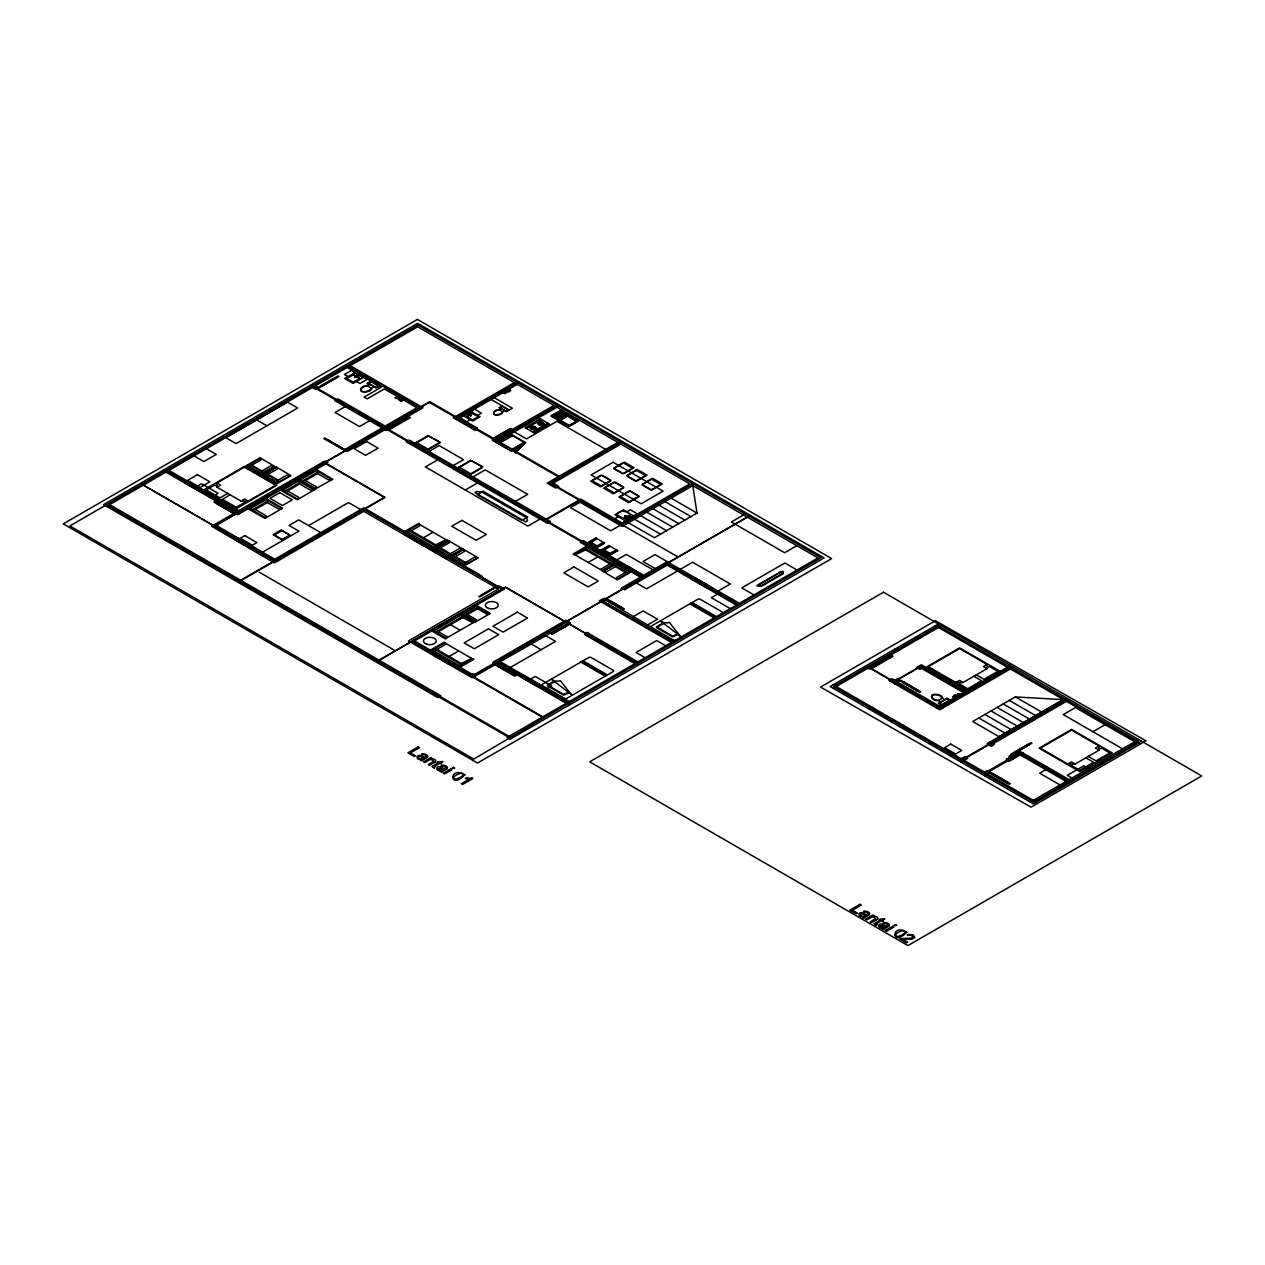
<?xml version="1.0" encoding="UTF-8"?>
<svg xmlns="http://www.w3.org/2000/svg" width="1265" height="1265" viewBox="0 0 1265 1265"><rect width="100%" height="100%" fill="white"/><g stroke="black" fill="none" stroke-linecap="round" stroke-linejoin="round"><path stroke-width="1.5" d="M533.197 428.851L534.542 428.266M541.942 423.206L540.914 422.684M626.412 516.025L624.657 515.835L625.748 516.515M357.742 376.227L358.643 375.673M469.916 415.521L471.118 415.442M533.451 427.254L534.652 427.617M354.801 377.065L358.248 375.658M453.597 777.248L455.242 775.666A24.43 14.105 0 0 1 456.965 774.654L460.428 773.374M895.557 934.582L897.201 933.001A24.43 14.105 0 0 1 898.925 931.989L902.372 930.708M260.653 458.215L247.703 465.726L261.001 473.41L274.711 466.421L260.859 474.422L245.932 465.82L260.037 457.788L273.967 465.947M265.998 498.378L282.617 508.23L264.875 518.35L248.082 508.72M298.066 499.422L282.585 490.235L298.54 481.032L313.941 489.919L315.032 489.571L298.271 479.751M449.281 557.185L463.132 548.978L449.423 556.157L436.125 548.488L449.028 541.025L448.348 540.55L434.354 548.567M464.397 565.914L478.265 557.707L464.54 564.886L451.257 557.217L463.575 549.279L449.486 557.296M467.734 414.177L470.485 415.189M432.519 766.274L432.567 766.195A8.792 5.076 0 0 1 433.895 765.325L438.085 762.858L437.184 762.321L438.149 761.767L442.876 761.53L440.299 763.016L441.564 763.744L439.334 763.57L434.48 766.416M874.479 923.608L874.526 923.529A8.792 5.076 0 0 1 875.854 922.659L880.045 920.193L879.128 919.655L880.108 919.102L884.836 918.864L882.258 920.351L883.508 921.062L881.294 920.904L876.439 923.75M467.86 414.224L468.951 414.066M531.964 427.665L533.545 427.191M539.586 423.253L541.072 422.779M547.35 685.108L554.023 681.187M548.804 685.108L554.639 681.661M656.377 626.855L663.05 622.933M657.832 626.855L663.682 623.408M373.507 386.473L371.863 388.371A7.1 4.095 0 0 1 362.027 391.691A2.34 1.344 0 0 1 361.158 391.201A7.1 4.095 0 0 1 366.897 385.525L370.202 384.56M504.229 410.429L502.869 412.011A5.898 3.4 0 0 1 494.71 414.762A1.929 1.123 0 0 1 493.998 414.351A5.898 3.4 0 0 1 498.758 409.639L501.493 408.848M624.973 515.835L628.642 517.195M519.678 444.948L513.606 450.767L515.772 451.937L524.738 442.971L515.029 451.684L513.179 450.783L518.745 445.501M628.626 517.685L627.582 517.685M347.069 378.346L353.52 374.74L359.608 378.124M359.592 378.488L353.077 382.077L347.084 378.725M617.288 514.586C620.119 506.158 639.584 516.041 623.471 518.524L617.336 514.981M629.844 515.171L623.424 518.492M506.68 390.727L508.846 389.335M959.439 694.912L957.969 693.821M434.385 768.076L434.86 767.128M876.345 925.411L877.277 924.668L876.503 924.272M617.557 550.465L609.54 554.908L601.571 550.307L609.271 545.689M398.617 398.823L399.534 398.823M399.44 399.281L398.696 399.281M506.364 391.264L507.281 391.264M507.202 391.723L506.411 391.707M956.214 695.26L957.131 695.26M957.052 695.718L956.261 695.703M355.797 376.796L356.999 375.784M420.091 525.655L410.255 531.332M445.739 644.344L435.903 650.02M601.112 569.029L610.963 563.336M471.118 415.837L470.311 415.853M434.385 762.51L429.562 765.309L428.313 764.582L433.832 761.182L431.349 759.49A1.787 1.028 0 0 0 430.78 759.522L429.863 759.759A6.815 3.937 0 0 0 428.851 760.265L424.834 762.574L423.585 761.862L430.938 757.609L432.061 758.257L431.27 758.842A3.763 2.182 0 0 1 434.195 759.3A3.605 2.087 0 0 1 435.524 761.973M876.345 919.845L871.522 922.644L870.273 921.916L875.791 918.517L873.309 916.809A1.787 1.028 0 0 0 872.739 916.856L871.822 917.093A6.815 3.937 0 0 0 870.81 917.599L866.794 919.908L865.545 919.196L872.897 914.943L874.02 915.591L873.23 916.176A3.763 2.182 0 0 1 876.139 916.635A3.605 2.087 0 0 1 877.483 919.307M106.576 506.38L165.905 472.13M313.783 388.434L316.835 386.679L315.38 385.841L347.195 367.467L381.334 387.169L364.146 397.099L367.182 398.855L384.37 388.94L416.928 407.725L385.113 426.099L339.273 399.629L337.929 398.997L334.751 400.546L382.062 427.855L343.795 450.087L323.808 438.544L324.773 437.975L345.74 450.087M330.371 380.275L315.254 389.288L312.329 387.596L168.957 470.374L238.69 510.633M330.608 380.132L337.929 375.911L338.909 376.48L331.588 380.702M320.978 385.841L335.225 377.729M321.61 386.205L335.858 378.093M331.351 380.844L318.906 388.023L316.709 386.758M353.394 371.515L365.111 378.409M353.836 371.483L365.269 378.077M184.722 482.993L187.773 481.238M186.05 483.404L198.842 490.093M186.856 483.167L188.691 482.107M370.819 381.113L367.103 383.485L368.969 383.848M336.221 401.385L339.273 399.629M368.558 383.611L367.514 383.248M196.85 486.472L201.514 483.768L218.07 493.334L213.406 496.022M198.241 490.441L200.471 488.907M376.606 387.311L378.282 386.331M379.5 386.11L376.195 388.023L367.514 383.01M198.953 491.2L201.989 489.444M345.25 406.603L335.083 412.469L359.466 426.542L369.633 420.676M216.979 482.993L244.398 467.149L275.691 485.222L248.256 501.051L240.951 501.051L216.979 487.215L216.979 482.993L220.632 485.096L216.979 487.215M251.008 465.694L261.096 459.875L260.242 458.499M261.064 471.497L271.153 465.678L273.525 466.168M227.747 493.429L220.015 497.888L206.211 489.919L214.734 484.985L216.979 486.282M395.218 397.922L396.372 397.257M395.629 397.922L397.084 396.846L399.187 398.269M395.929 398.096L397.985 396.91M396.23 398.269L398.111 397.431M396.23 398.507L397.384 397.843M230.183 494.836L222.45 499.296L236.27 507.281L244.809 502.347L242.58 501.051M397.589 397.969L395.218 397.684L398.775 398.491M217.738 503.154L216.758 503.723L231.115 511.756M326.734 440.236L327.698 439.667M399.376 398.159L397.969 398.965L402.823 400.151M267.215 474.849L277.304 469.03L276.45 467.655M400.135 399.171A6.04 3.479 0 0 1 398.775 399.819L399.566 400.262A6.04 3.479 0 0 1 400.689 399.487L402.302 400.689L399.946 400.404L400.894 399.867M399.946 400.641L401.084 399.977M401.748 399.598L400.341 400.641M400.657 400.815L402.697 399.645M400.958 401.005L402.76 400.183M400.958 401.226L402.112 400.562M221.517 506.332L213.832 502.031L214.813 501.462L235.78 513.574M240.951 501.051L244.604 498.948L248.256 501.051M277.288 480.653L287.361 474.834L289.748 475.324M230.91 511.882L231.874 511.329M340.87 448.395L341.85 447.842M392.45 427.032L406.603 418.873M252.241 509.985L268.18 500.782M284.609 491.405L300.548 482.202M302.414 481.016L318.369 471.798M255.293 509.51L267.374 502.537M305.482 480.542L317.547 473.569M287.661 490.931L299.742 483.957M265.255 517.496L266.267 515.851L254.17 508.862M281.194 508.293L278.347 508.878L266.251 501.889M315.428 488.527L316.456 486.883L304.359 479.894M331.383 479.324L328.536 479.909L316.424 472.92M297.623 498.916L298.651 497.272L286.538 490.282M313.562 489.713L310.716 490.298L298.619 483.309M331.857 479.577L316.345 470.643L300.39 479.846L315.807 488.733L332.806 479.245L316.171 469.41M314.084 489.982L297.243 499.77L280.466 490.14M235.195 539.87L238.247 538.099M236.523 540.282L248.715 547.318M237.33 540.044L239.164 538.985M407.536 442.56L410.587 440.805M414.857 443.272L427.807 435.793M456.412 419.537L517.353 384.339L553.928 405.464L492.971 440.647L496.022 442.418L556.98 407.219L689.757 483.878L622.095 522.951L580.635 498.995L577.583 500.766L622.095 526.461L692.809 485.634L818.012 557.928L739.377 603.326L655.017 554.623L643.047 561.518L655.238 568.57M416.833 442.655L428.266 436.061M505.905 391.628L504.055 392.024M506.996 390.901L508.657 390.047M468.414 414.667L470.216 415.679M508.182 391.628L509.495 391.486L508.182 391.628A6.04 3.479 0 0 0 507.075 390.853M509.226 390.964L510.649 390.142L509.7 389.604L508.277 390.426L509.637 390.964M466.911 416.327L472.272 413.355L477.949 416.533M472.525 413.402L466.817 416.691L472.588 419.917L477.949 416.944M249.126 546.844L250.944 545.784M470.011 419.774L466.595 421.735L459.59 417.703M477.696 415.331L481.427 413.181L474.422 409.133M249.426 548.077L252.478 546.322M274.062 535.19L282.19 530.494M502.015 405.986L499.28 407.567L506.459 411.71L512.388 408.216L494.204 397.716M499.28 407.757L500.466 408.263M428.108 449.17L439.54 442.56M500.308 407.362L501.667 406.571M427.048 450.308L439.999 442.829M428.993 451.431L439.145 445.565L463.528 459.638L453.376 465.504M282.395 539.412L289.511 535.301M282.696 539.586L289.812 535.49M262.582 552.157L298.967 531.142L289.053 525.418L298.666 519.868L320.772 532.628M308.581 525.592L348.523 502.537L360.715 509.574M506.806 411.125L508.166 410.334M437.548 459.891L425.356 466.927L527.837 526.098L540.029 519.061M496.639 436.646L508.419 429.847M497.082 436.899L508.862 430.1M496.987 442.402L510.649 434.512M497.24 442.544L510.886 434.654M512.531 435.587L498.869 443.477L510.854 450.387M457.535 467.908L470.485 460.428M526.287 428.345L541.531 419.553M459.511 467.291L470.944 460.697M552.236 415.584L559.351 411.489M532.597 431.982L547.824 423.19M533.403 431.871L547.619 423.664M542.053 427.127L539.712 428.961M540.029 428.961L542.622 427.459M534.415 432.456L548.646 424.249M560.142 419.458L566.04 416.059M560.964 419.917L566.846 416.517M510.554 450.214L524.2 442.323M470.786 473.806L482.218 467.212M469.726 474.944L482.677 467.465M473.078 476.889L485.27 469.853L527.695 494.346L515.503 501.383M569.709 424.977L575.607 421.577M569.709 425.673L576.824 421.577M465.299 489.998L477.49 482.945M404.721 531.458L418.573 523.473M419.458 523.979L406.65 531.379L434.512 547.445L447.304 540.044M403.63 534.336L406.682 532.581M404.958 534.747L417.75 542.147M405.765 534.526L407.599 533.466M423.443 537.751L433.041 532.217M418.162 541.673L420.296 540.44M418.573 542.606L431.982 549.658M419.379 542.385L421.213 541.325M434.591 545.373L446.039 539.712M431.365 550.006L433.595 548.472M617.842 442.355L547.128 483.183L555.635 488.084L558.687 486.329L553.216 483.183L620.878 444.11M432.171 550.481L434.812 549.184M439.429 548.441L449.502 542.622L448.648 541.246M449.486 554.244L459.575 548.425L461.946 548.915M444.474 557.928L447.525 556.157M444.98 557.865L432.788 550.117M445.691 558.624L448.743 556.869M454.546 557.169L464.634 551.35L463.781 549.99M601.017 475.261L590.66 481.238L600.401 486.867L610.774 480.89M613.92 468.05L624.278 462.073L634.034 467.702L623.677 473.679M592.241 480.747L601.381 475.466M614.284 468.271L623.424 462.99M464.619 562.988L474.691 557.169L477.079 557.659M601.255 485.966L610.41 480.684M623.313 473.474L632.453 468.192M613.92 482.202L603.563 488.179L613.319 493.809L623.677 487.831M580.034 502.173L570.547 507.66L610.695 530.826L620.182 525.355M605.144 487.689L614.284 482.408M626.934 475.434L637.291 469.457L647.048 475.087L636.674 481.08M627.298 475.656L636.437 470.374M614.173 492.891L623.313 487.626M636.311 480.858L645.45 475.577M478.202 577.393L481.238 575.638L363.767 507.818L274.774 559.193L217.722 526.256M629.211 491.026L618.854 497.019L628.61 502.648L638.967 496.655M620.435 496.512L629.591 491.247M642.225 484.274L652.582 478.281L662.338 483.926L651.981 489.903M642.588 484.479L651.728 479.198M629.464 501.731L638.604 496.449M651.601 489.697L660.757 484.416M493.176 588.431L481.301 595.183L482.012 595.594M614.79 518.729L618.285 516.705M626.713 511.835L630.27 509.779L637.592 514.001M496.892 588.178L499.928 586.422L504.45 589.031L414.493 640.976L472.145 674.277M625.938 515.962L624.973 516.167M626.254 516.31L627.234 517.496L625.527 516.357M378.077 660.709L505.541 587.118L637.829 663.493M378.282 660.82L411.473 641.671L543.539 717.919L510.76 737.305L240.129 581.062L385.066 497.382L324.915 462.658L384.655 428.171L642.905 577.267L472.019 675.921L412.09 641.323L505.541 587.355L565.487 621.969M476.367 605.255L490.235 613.462L475.545 621.89L461.456 613.873L431.824 630.966L445.659 638.967M635.52 514.918L623.692 521.749M587.434 542.812L595.91 538.005L604.702 543.065L596.4 547.982M464.903 614.932L478.202 607.247M435.587 632.12L463.449 616.055M590.486 542.748L596.527 539.254L596.021 538.431M692.682 483.546L622.174 524.248L550.86 483.072L621.368 442.37L821.096 557.675L739.614 604.717L667.683 563.194L749.165 516.152M621.969 524.596L692.888 483.657M467.449 614.537L477.522 608.718M438.386 631.694L462.705 617.668M573.029 554.086L586.881 546.101M573.915 554.608L586.723 547.207L614.569 563.289L601.76 570.689M586.644 549.295L575.211 554.971M596.527 546.227L602.567 542.732L603.99 543.033M446.213 638.256L474.075 622.19M475.751 621.194L476.605 619.818L466.516 613.999M489.033 613.509L486.661 613.999L476.589 608.18M600.511 550.354L608.971 545.547L617.779 550.607L609.461 555.525M430.369 650.147L444.221 642.146M603.547 550.291L609.603 546.796L609.097 545.974M445.106 642.667L432.298 650.052L460.144 666.133L472.952 658.749M588.178 562.451L597.776 556.9M609.588 553.77L615.644 550.275L617.067 550.575M434.132 655.839L437.184 654.084M436.267 656.013L438.101 654.97M692.809 485.634L696.968 513.116L654.369 537.704L628.515 522.761M449.091 656.44L458.689 650.906M616.861 559.905L626.349 554.418L653.04 569.835M616.498 563.21L602.599 571.353L616.355 564.222L629.654 571.907L616.814 579.607M448.063 662.828L449.881 661.769M616.292 566.135L606.204 571.954L603.832 571.464M448.363 664.062L451.415 662.291M624.847 568.032L627.899 566.261M460.223 664.062L471.687 658.401M626.381 568.554L628.61 567.036M459.986 667.256L473.837 659.255M626.349 571.938L616.261 577.757L617.114 579.133M631.425 571.827L617.32 579.844L603.405 571.685M638.161 575.354L639.979 574.31M640.802 574.073L627.993 567.384M743.551 514.934L731.36 521.971L784.664 552.742L796.855 545.705M639.078 576.239L642.114 574.484M667.208 561.66L643.553 575.306L583.402 540.582L580.35 542.337L640.517 577.077L621.732 587.909L624.768 589.68L667.208 565.17L736.341 605.081L674.53 640.77L603.041 598.709L599.31 600.859L671.478 642.525L637.955 661.88L586.818 632.358L585.189 633.306M494.156 661.706L492.702 662.56L494.647 663.682M603.468 598.962L604.686 598.25L623.582 609.398L624.388 608.924L607.722 599.31L605.903 600.369M622.159 588.162L620.941 588.873L624.594 589.569M748.959 516.025L643.711 576.793L545.579 520.136L579.718 500.434L678.056 556.98M565.898 621.969L666.876 563.652L738.807 605.192L569.345 703.024L497.619 661.611L565.898 622.19L637.623 663.603M569.345 622.269L472.145 677.787L408.389 640.976L498.363 589.031L363.767 511.329L274.41 562.925L211.635 526.256L324.773 461.061L325.753 461.63M609.351 601.191L610.173 600.717M498.79 665.785L497.809 666.355L512.183 674.387M510.348 667.461L555.525 641.387L545.373 635.52M677.376 571.037L646.557 588.826L636.406 582.959M680.396 569.266L692.587 562.229L730.3 584.003L718.109 591.04M507.692 671.921L494.884 664.663M621.131 607.991L621.953 607.516M511.961 674.514L512.926 673.96M585.395 633.417L584.588 633.892L585.6 634.477M588.035 633.069L584.999 634.824L634.904 663.651L506.933 737.527L509.985 739.282L824.116 557.928L417.656 323.271L103.54 504.624L437.817 697.616L440.868 695.861L109.628 504.624M522.303 677.898L525.355 676.127M692.366 579.702L695.418 577.947M523.631 678.309L536.423 684.982M696.13 578.706L707.72 586.09M524.437 678.072L526.272 677.012M693.9 580.224L695.718 579.18M632.974 616.782L643.126 610.916L657.5 619.218L647.348 625.084M530.557 679.131L535.237 676.443L551.793 685.994L547.128 688.698M535.822 685.345L538.052 683.812M705.68 587.039L708.321 585.742M536.534 686.104L539.57 684.349M706.597 587.909L709.649 586.154M424.091 757.877L423.633 758.146A4.538 2.609 0 0 1 422.194 758.779C417.513 760.044 417.324 754.762 421.577 756.976A14.374 8.302 0 0 0 424.06 757.909M717.445 594.17L711.341 597.697L730.237 608.607M568.523 692.303L563.573 694.343L548.931 685.899M569.155 692.793L563.573 695.181L547.381 685.836M677.55 634.05L672.648 636.105L657.879 627.582M678.182 634.54L672.601 636.928L656.44 627.614M466.548 777.833L465.346 778.528A10.942 6.325 0 0 0 469.347 779.098L461.393 783.683L462.642 784.411L472.841 778.513L472.035 778.054M938.472 623.961L830.093 686.531L1033.315 803.86L1141.694 741.29M833.145 688.286L941.524 625.716M875.111 665.706L889.263 657.547M890.196 681.25L893.248 679.495M894.592 680.27L897.091 678.973L912.223 687.97M918.074 666.861L916.603 667.699L919.781 669.248L924.462 666.544M894.592 683.796L900.759 680.238L913.188 687.417M902.704 682.483L903.684 681.93M869.419 709.222L872.471 707.467M873.071 709.222L874.289 708.526M913.061 687.48L920.746 691.781L919.781 692.334L912.46 688.113M916.84 690.658L917.821 690.089M891.366 719.785L892.584 719.089M955.739 682.499L959.408 680.38L963.06 682.499L987.032 668.647L987.032 664.425L959.613 648.597L928.32 666.655L955.739 682.499L963.06 682.499M987.032 664.425L983.379 666.544L987.032 668.647M891.366 721.904L894.402 720.133M961.432 682.499L959.202 683.78L967.741 688.713L981.545 680.728L973.829 676.269M987.032 667.714L989.277 666.418L997.8 671.351L983.996 679.321L976.264 674.862M899.652 726.695L902.704 724.924M955.312 695.291L954 695.45L955.312 695.291A6.04 3.479 0 0 0 956.419 696.082M903.321 726.695L904.538 725.984M956.498 696.035L952.845 696.794L955.217 696.509M957.589 695.291L959.929 693.789L957.573 694.058L958.506 694.611M936.653 708.068L1010.403 665.485M1013.455 667.24L939.689 709.823L888.789 680.364L891.967 678.815L942.741 708.068M921.6 737.242L922.818 736.546M921.6 739.361L924.652 737.59M928.747 743.488L931.799 741.717M932.4 743.488L933.617 742.776M1015.336 696.92L972.738 721.509L998.876 736.61L1063.454 699.64L1015.336 696.92L1041.727 712.068M950.695 754.035L951.913 753.339M950.695 756.154L953.731 754.399M958.095 760.423L964.594 756.676L967.646 758.447L961.147 762.194M1066.474 697.853L987.032 743.725L991.539 746.334L994.227 744.5L993.009 743.804M990.084 745.496L1069.526 699.624M1023.417 746.998L1010.988 754.177L1013.17 755.442M1023.67 746.856L1030.975 742.634L1031.955 743.203L1024.634 747.425M1028.271 744.452L1014.024 752.564L1014.878 753.055M1014.672 752.928L1028.904 744.816M1024.397 747.568L1008.79 756.296L1010.245 757.134M981.324 773.832L986.605 770.859L988.55 771.982M1007.019 759L1020.191 751.394L1072.198 781.422M1007.573 758.747L1006.118 759.585L1008.063 760.724M984.36 775.587L990.258 772.124L1002.702 779.303M1023.243 753.149L1009.28 761.135L1008.3 760.581M992.219 774.37L993.183 773.816M1092.913 731.723L1105.104 724.671M1006.355 782.545L1007.335 781.976M1045.775 769.689L1039.688 773.2L1060.007 784.933M1067.771 764.028L1071.423 761.909L1075.092 764.028L1099.064 750.192L1099.064 745.955L1071.629 730.126L1040.336 748.184L1067.771 764.028L1075.092 764.028M1099.064 745.955L1095.395 748.074L1099.064 750.192M1073.463 764.028L1071.218 765.325L1079.757 770.243L1093.577 762.273L1085.86 757.814M1099.064 749.244L1101.293 747.963L1109.832 752.881L1096.012 760.866L1088.295 756.407M1030.279 802.105L1138.658 739.519M866.035 915.212L865.576 915.481A4.538 2.609 0 0 1 864.153 916.113C859.473 917.378 859.267 912.081 863.536 914.31A14.374 8.302 0 0 0 866.019 915.243M473.11 622.744L461.678 617.067M444.853 768.677L444.821 768.693A18.295 10.563 0 0 1 442.165 767.649L441.643 767.46A8.476 4.902 0 0 0 440.758 767.112C436.014 764.787 434.686 771.46 441.121 770.938A3.795 2.198 0 0 0 440.457 771.603L441.77 772.362A3.858 2.23 0 0 1 442.45 771.571A15.955 9.219 0 0 1 443.209 771.097L446.498 769.167A7.653 4.412 0 0 0 447.272 768.646C449.581 765.705 439.208 763.744 441.517 766.337M886.828 925.98L886.781 926.027A18.295 10.563 0 0 1 884.124 924.984L883.602 924.794A8.476 4.902 0 0 0 882.717 924.446C878.274 922.09 876.424 928.731 883.081 928.273A3.795 2.198 0 0 0 882.417 928.937L883.729 929.696A3.858 2.23 0 0 1 884.409 928.905A15.955 9.219 0 0 1 885.152 928.431L888.457 926.502A7.653 4.412 0 0 0 889.232 925.98C891.54 923.023 881.136 921.078 883.476 923.671M368.7 382.805L371.056 381.745L378.282 385.888M939.5 703.071L946.758 698.913L949.082 699.956M949.114 700.399L941.872 704.558L939.531 703.514M357.916 376.29L355.212 377.049M356.145 377.002L357.71 376.243M427.886 435.745L439.999 441.944M470.564 460.381L482.677 466.595M290.175 475.102L276.244 466.959L262.155 474.976L277.067 483.594L290.934 475.577L277.209 482.566L263.926 474.897L276.766 467.18M960.451 694.327L958.585 693.473M541.309 424.328L540.282 424.297M537.562 423.569L538.716 423.569M543.017 423.569L544.187 423.569M529.94 427.965L531.11 427.965M535.554 428.013A2.293 1.328 0 0 0 532.17 426.795A2.293 1.328 0 0 0 532.043 429.104A2.293 1.328 0 0 0 535.554 428.013L536.566 427.965M604.48 542.922L596.479 547.366L588.51 542.764L596.21 538.147M355.497 376.78L354.69 377.682M941.002 701.727L937.697 700.778A7.1 4.095 0 0 1 931.957 695.102A2.34 1.344 0 0 1 932.827 694.611A7.1 4.095 0 0 1 942.662 697.916L944.307 699.83M628.452 517.085L626.381 516.31M314.827 489.302L315.918 488.875M281.573 508.498L266.156 499.612L250.217 508.815L265.697 517.78M489.349 613.699L476.51 606.283L463.227 613.952L476.051 621.368M468.556 414.714L470.248 415.252L469.094 414.382M368.7 383.232L375.784 387.311M935.42 625.716L1138.658 743.045M1134.737 741.78L1075.456 707.562L1063.264 714.599L1122.545 748.833M560.569 411.489L576.824 420.866M575.607 420.866L559.842 411.773L552.726 415.869L568.491 424.977M558.308 412.643L565.328 416.454M557.644 413.038L564.459 416.96M557.438 413.149L564.253 417.086M556.821 413.497L563.637 417.434M556.632 413.623L563.431 417.545M555.968 413.987L562.783 417.924M555.778 414.114L562.577 418.051M555.161 414.461L561.976 418.399M1000.235 671.351L959.613 647.886L927.103 666.655L967.741 690.121M554.956 414.588L561.771 418.509M554.355 414.936L561.154 418.873M554.149 415.047L560.964 418.984M509.289 389.826L510.649 390.379M553.327 415.521L560.348 419.332M507.882 389.367L509.937 390.553M508.688 390.189L509.637 390.727M552.236 416.296L568.491 425.673M506.506 390.616L507.897 391.423L503.043 392.609M605.65 449.391L556.98 421.292L526.509 438.892L514.317 431.855M504.577 392.561L505.921 393.099M503.17 392.103L505.209 393.273M503.77 393.02L504.909 393.684M623.06 462.769L632.816 468.398M636.074 470.169L645.83 475.798M651.364 478.992L661.121 484.622M916.587 636.595L919.639 638.351M916.587 638.699L917.805 639.41M797.092 570.009L784.901 562.972L741.749 587.877L753.94 594.914M614.284 468.54L622.823 473.474M627.298 475.94L635.821 480.858M642.588 484.764L651.127 489.697M613.92 468.762L622.459 473.679M626.934 476.146L635.457 481.08M642.225 484.969L650.748 489.903M491.152 399.471L509.336 409.971M502.347 406.571L508.166 409.939M1009.28 700.415L1035.608 715.579M500.308 407.757L506.126 411.125M1003.192 703.925L1029.489 719.073M615.138 482.202L623.677 487.12M630.444 491.026L638.967 495.959M602.235 475.261L610.774 480.194M614.774 482.408L623.313 487.341M630.065 491.247L638.604 496.165M601.871 475.466L610.41 480.4M898.292 649.261L899.526 649.973M652.882 508.688L678.752 523.631M997.12 707.435L1023.369 722.584M894.64 649.261L897.691 651.016M969.559 692.587L921.426 664.789L917.947 666.797L920.999 668.553M508.245 429.736L509.052 430.195M918.374 666.544L966.507 694.343M604.781 487.484L614.537 493.113M620.071 496.307L629.828 501.936M591.878 480.542L601.618 486.171M646.795 512.214L672.664 527.141M991.017 710.946L1017.234 726.094M510.886 434.101L525.766 442.687L511.139 451.131L496.26 442.544M510.412 434.369L525.275 442.956M959.724 693.9L957.573 693.821L958.712 694.485M1088.548 768.456L1083.884 765.752L1067.328 775.318L1071.993 778.007M958.285 693.647L960.325 694.833M511.313 436.299L499.359 442.339L500.102 442.766M958.174 695.639L955.597 695.513L956.988 696.319M889.042 657.42L890.022 657.99M955.012 696.635L952.845 696.556L954 697.221M955.739 697.047L953.857 696.209M640.691 515.725L666.56 530.668M953.557 696.382L955.613 697.568M984.929 714.472L1011.115 729.589M953.257 696.556L954.711 697.632M635.568 515.171L624.135 521.765M496.449 436.536L497.272 437.01M1028.05 744.326L1029.03 744.895M950.3 700.178L946.995 698.28L938.33 703.277L941.619 705.19M459.448 417.782L477.332 428.108L474.28 429.863L453.36 417.782L514.317 382.583L417.656 326.781L350.247 365.712L423.016 407.725L347.448 451.352L345.503 450.229M477.158 428.203L477.553 429.388L475.94 430.321L474.707 429.61M495.848 439.002L494.014 437.943L510.68 428.329L511.487 428.788L492.196 439.698L493.413 440.41M634.603 519.251L660.472 534.178M945.967 698.881L946.584 698.28L945.54 699.118M978.825 717.982L1004.995 733.099M496.75 442.26L511.629 450.846M874.906 665.58L875.87 666.149M903.463 682.056L917.694 690.152M902.831 682.42L917.062 690.532M895.509 679.748L898.561 681.503M867.774 664.773L872.945 667.841L892.948 656.298L891.967 655.729L869.292 669.106L864.722 666.544M1017.139 753.149L1069.146 783.177M353.235 374.772L359.639 378.472M989.594 742.255L992.63 744.01M1010.071 757.229L1013.123 759M348.049 376.591L344.491 374.535L351.812 370.313L367.293 379.263L359.987 383.485L356.493 381.461M695.118 578.121L709.333 586.327M1007.509 758.715L1010.561 760.471M692.682 579.528L706.898 587.735M335.004 377.603L335.984 378.156M406.381 418.747L407.362 419.3M428.882 436.061L439.54 442.212M471.545 460.697L482.218 466.848M392.245 426.906L393.209 427.475M1002.939 779.446L1010.261 783.668L1009.28 784.221L1001.959 779.999M320.867 385.762L321.832 386.331M992.962 773.943L1007.209 782.039M591.04 542.416L597.08 545.895M604.117 549.959L610.157 553.453M992.329 774.307L1006.576 782.418M988.313 772.124L1001.722 779.857M416.375 442.386L428.566 449.423M459.053 467.022L471.244 474.059M589.522 542.179L597.491 546.78M602.583 549.722L610.552 554.339M692.082 602.567L716.464 616.656M985.087 771.666L988.123 773.421M388.086 427.886L390.347 429.12L410.287 417.608L409.307 417.055L386.631 430.432L385.161 429.578M833.145 684.76L1036.367 802.105M627.598 566.451L641.814 574.658M691.338 602.994L715.721 617.067M690.611 603.421L714.994 617.494M871.253 708.179L893.185 720.844M901.486 725.636L923.434 738.301M930.581 742.428L952.513 755.094M689.884 603.848L714.266 617.921M625.147 567.859L639.378 576.065M614.679 565.202L627.962 572.871M584.889 548.283L612.719 564.364M615.359 566.673L625.416 572.476M585.632 549.88L609.936 563.921M574.263 554.418L602.093 570.483M609.983 600.828L621.763 607.627M345.867 448.743L348.919 450.514M609.54 601.081L621.321 607.88M327.477 439.793L341.629 447.968M602.472 600.843L674.403 642.367M602.267 600.97L674.198 642.494M665.785 645.814L656.677 640.564L636.026 652.487L645.134 657.737M256.732 419.917L266.883 425.783M325.99 461.488L327.951 462.611L237.488 514.839L235.543 513.716M323.429 461.709L326.481 463.464M449.059 540.961L462.373 548.694M464.192 549.69L477.506 557.438M419.126 524.169L446.972 540.25M411.283 530.747L435.603 544.772M440.362 547.903L450.419 553.706M455.495 556.632L465.552 562.451M408.5 530.32L436.346 546.385M437.817 547.508L451.099 555.177M452.933 556.236L466.232 563.921M566.91 623.677L568.744 624.736L552.078 634.366L551.271 633.892L570.562 622.981L565.787 620.214L494.03 661.642L569.313 705.032M406.381 532.755L448.427 557.043M481 575.781L482.218 576.476L478.565 577.188M499.691 586.565L498.473 585.869L479.577 597.001L478.755 596.542L495.421 586.913L497.256 587.972M364.336 509.352L502.3 589M364.13 509.463L502.094 589.111M565.487 625.685L566.293 626.143L553.706 632.484M403.93 534.162L445.992 558.45M492.986 588.32L493.793 588.794M251.941 465.156L262.013 470.959M268.164 474.312L278.221 480.115M265.603 473.916L278.901 481.586M249.395 464.761L262.693 472.43M583.039 660.82L607.421 674.909M582.311 661.247L606.694 675.32M581.584 661.674L605.967 675.747M580.856 662.101L605.239 676.174M206.448 448.727L216.283 454.404L203.855 461.567L194.019 455.89M531 643.822L541.151 649.688M461.456 613.873L475.292 621.874M474.407 622.38L461.599 614.996L433.753 631.061L446.561 638.461M450.546 624.673L460.144 630.223M289.812 534.889L281.178 529.909L273.05 534.605L281.684 539.586M281.889 530.668L289.511 535.079M500.197 661.611L569.313 701.506M187.473 481.412L201.688 489.618M525.054 676.301L539.269 684.523M185.038 482.819L199.253 491.026M235.907 512.246L238.943 514.001M522.619 677.708L536.834 685.93M162.869 470.374L235.638 512.388M274.363 535.016L281.984 539.412M217.517 503.28L231.653 511.455M494.884 663.54L508.293 671.288M508.546 671.415L515.851 675.636L514.887 676.206L507.565 671.984M498.568 665.912L512.815 674.024M221.391 506.395L233.835 513.574M437.358 631.109L447.209 636.801M444.774 642.857L472.62 658.939M436.931 649.419L461.235 663.461M434.148 648.992L461.978 665.074M216.03 524.975L217.975 526.098L216.521 526.952L213.595 525.26M214.813 524.548L215.793 525.117M475.134 674.941L473.189 673.818L471.719 674.656L474.66 676.348M237.946 538.273L252.162 546.496M474.897 675.083L475.877 675.636M213.959 524.912L217.011 526.667M142.044 484.242L214.386 526.003L238.152 512.278L165.826 470.517L107.225 504.34L239.702 580.825L384.244 497.382L324.504 462.895L214.797 526.24L274.521 560.727M436.884 654.258L451.099 662.465M141.854 484.353L274.331 560.838M235.511 539.681L249.727 547.903M434.448 655.665L448.664 663.872M259.262 572.191L393.858 649.91M665.074 501.652L690.911 516.61M658.986 505.178L684.824 520.121M671.177 498.141L696.968 513.116M863.758 912.271C861.544 909.488 871.601 911.939 869.577 914.5A7.653 4.412 0 0 1 868.723 915.101L865.434 917.046A15.955 9.219 0 0 0 864.691 917.52A3.858 2.23 0 0 0 864.011 918.311L862.698 917.552A3.795 2.198 0 0 1 863.363 916.888C857.607 917.821 857.48 911.021 862.983 913.061A8.476 4.902 0 0 1 863.789 913.362L864.359 913.615A18.295 10.563 0 0 0 866.999 914.674M681.313 636.943L660.377 620.878A7.005 4.048 0 0 0 669.47 622.491L680.111 636.01M572.286 695.197L551.334 679.131A7.005 4.048 0 0 0 560.427 680.744L571.068 694.264M425.356 757.103A2.182 1.265 0 0 0 426.194 756.312A3.21 1.85 0 0 0 421.704 754.81C419.901 752.232 429.594 754.636 427.617 757.166A7.653 4.412 0 0 1 426.764 757.767L423.475 759.712A15.955 9.219 0 0 0 422.731 760.186A3.858 2.23 0 0 0 422.051 760.977L420.739 760.218A3.795 2.198 0 0 1 421.403 759.553C415.647 760.486 415.521 753.687 421.039 755.727A8.476 4.902 0 0 1 421.83 756.027L422.415 756.28A18.295 10.563 0 0 0 425.04 757.34M435.302 761.909A7.859 4.538 0 0 1 434.48 762.463M434.48 767.95A3.874 2.23 0 0 1 432.061 766.337M441.422 766.195A3.21 1.85 0 0 1 445.881 767.697A2.182 1.265 0 0 1 445.074 768.488M453.455 777.232A2.593 1.486 0 0 0 456.523 779.003L459.796 777.675A25.174 14.532 0 0 0 461.519 776.647L463.148 775.066A2.498 1.439 0 0 0 460.397 773.295M472.066 778.117A8.871 5.123 0 0 1 466.627 777.738M517.496 451.036A2.704 1.565 0 0 1 515.93 452.585M508.973 391.185A6.04 3.479 0 0 1 507.613 390.537M722.157 613.367A1.724 0.996 0 0 0 722.157 611.96L700.209 599.294A1.724 0.996 0 0 0 697.774 599.294L651.443 626.033A1.724 0.996 0 0 0 651.443 627.44M675.826 640.106A1.724 0.996 0 0 1 673.391 640.106M895.414 934.566A2.593 1.486 0 0 0 898.482 936.337L901.755 935.009A25.174 14.532 0 0 0 903.479 933.981L905.107 932.4A2.498 1.439 0 0 0 902.356 930.629M883.381 923.529A3.21 1.85 0 0 1 887.84 925.031A2.182 1.265 0 0 1 887.034 925.822M876.439 925.268A3.874 2.23 0 0 1 874.02 923.671M877.262 919.244A7.859 4.538 0 0 1 876.424 919.797M863.663 912.144A3.21 1.85 0 0 1 868.106 913.646A2.182 1.265 0 0 1 867.316 914.437M954.522 695.75A6.04 3.479 0 0 1 955.881 696.398M913.283 936.764L910.12 938.345A25.237 14.563 0 0 1 906.104 938.251L899.794 938.899L906.452 942.82L907.653 942.125L902.672 939.247A6.958 4.016 0 0 1 904.57 939.183L911.812 939.199L914.832 937.571L913.109 934.898L908.428 934.44L907.242 934.882L911.591 935.309L913.283 936.764M437.848 768.677L441.896 770.132A4.538 2.609 0 0 0 443.303 769.515L443.809 769.262A14.374 8.302 0 0 1 441.327 768.345L437.848 768.614M879.808 925.996L883.856 927.466A4.538 2.609 0 0 0 885.263 926.85L885.769 926.597A14.374 8.302 0 0 1 883.286 925.68L879.808 925.948M464.84 774.812C448.964 791.02 448.806 765.135 464.84 774.812M906.799 932.147C891.493 948.402 890.671 922.391 906.799 932.147M783.193 571.812L782.703 573.298L760.439 586.154L756.897 585.901L782.26 571.258L783.193 571.812M525.244 442.718L515.235 452.712L525.244 442.718M509.716 737.875L473.758 759.095L69.891 525.924L106.244 504.925L509.716 737.875M417.403 319.413L63.25 523.884L477.506 763.048L831.658 558.592L417.403 319.413M311.917 386.173L166.427 470.169L238.769 511.93L384.244 427.934L311.917 386.173M347.274 365.759L312.724 385.698L385.066 427.459L419.601 407.52L347.274 365.759M417.972 324.931L347.875 365.411L420.217 407.172L429.768 401.653L456.586 417.15L517.132 382.188L417.972 324.931M287.535 402.128L225.913 437.706L236.081 443.572L297.702 407.994L287.535 402.128M354.564 372.843L344.697 378.535L353.141 383.39L362.992 377.713L354.564 372.843M197.482 474.66L187.663 480.336L200.091 487.515L209.911 481.839L197.482 474.66M244.398 466.453L203.76 489.919L236.27 508.688L276.909 485.222L244.398 466.453M429.357 402.365L385.461 427.697L544.962 519.789L579.101 500.086L549.437 482.945L559.193 477.316L429.357 402.365M366.597 441.532L354.137 448.727L365.585 455.337L378.061 448.142L366.597 441.532M279.85 492.654L270.014 498.331L282.443 505.51L292.278 499.833L279.85 492.654M408.089 440.552L406.144 441.691L547.334 523.283L550.386 521.512L409.307 440.141L408.089 440.552M244.841 535.617L240.287 538.257L252.352 545.215L256.906 542.59L244.841 535.617M517.938 382.647L457.392 417.608L496.402 440.141L556.948 405.18L517.938 382.647M472.904 410.287L461.583 416.818L473.015 410.35M471.355 411.678L463.828 416.011L472.62 421.071L480.131 416.738L471.355 411.678M504.988 392.324L503.565 393.146L505.921 392.862L504.988 392.324M557.359 405.417L496.813 440.362L560 476.858L620.546 441.896L557.359 405.417M540.313 418.841L525.07 427.649L534.209 432.93L549.453 424.123L540.313 418.841M559.952 410.666L550.813 415.948L569.108 426.495L578.247 421.213L559.952 410.666M476.763 491.468L474.865 492.559L525.576 521.828L527.473 520.737L526.493 517.749L481.949 492.038L476.763 491.468M483.198 491.326L477.348 494.694L521.876 520.405L527.726 517.021L483.198 491.326M461.915 520.374L451.763 526.24L476.146 540.313L486.298 534.447L461.915 520.374M613.161 462.231L591.15 474.944L641.165 503.802L663.097 491.136L613.161 462.231M623.36 509.906L614.932 514.76L624.784 520.453L633.212 515.582L623.36 509.906M573.962 566.941L563.795 572.808L588.178 586.897L598.345 581.03L573.962 566.941M488.511 628.816L464.128 642.889L474.296 648.755L498.679 634.682L488.511 628.816M517.353 612.165L492.971 626.238L503.138 632.105L527.521 618.032L517.353 612.165M497.619 662.085L472.841 676.395L544.156 717.571L568.95 703.261L497.619 662.085M418.067 746.935L407.899 752.802L414.256 756.47L415.458 755.774L410.445 752.896L419.411 747.71L418.067 746.935M588.731 657.547L542.416 684.286A1.724 0.996 0 0 0 542.416 685.693L564.348 698.359A1.724 0.996 0 0 0 566.799 698.359L613.114 671.62A1.724 0.996 0 0 0 613.114 670.213L591.166 657.547A1.724 0.996 0 0 0 588.731 657.547M780.394 571.97L758.13 584.825L761.056 586.517L783.32 573.662L780.394 571.97M450.672 768.994L443.319 773.247L444.568 773.974L451.921 769.721L450.672 768.994M453.471 767.381L452.032 768.219L454.72 768.108L453.471 767.381M883.492 592.21L589.68 761.83L907.938 945.587L1201.75 775.951L883.492 592.21M935.42 620.736L820.526 687.069L1031.054 807.165L1145.932 740.831L935.42 620.736M867.49 666.813L833.35 686.516L960.957 760.186L1066 699.545L1010.529 667.509L939.61 708.447L867.49 666.813M938.393 625.875L867.885 666.576L893.865 681.566L920.888 665.975L966.634 692.382L1010.118 667.272L938.393 625.875M920.92 666.465L894.308 681.819L939.61 707.989L966.239 692.619L920.92 666.465M941.824 698.391L938.535 700.304A6.61 3.827 0 0 1 932.273 695.56A2.34 1.344 0 0 1 933.617 694.785A6.61 3.827 0 0 1 941.824 698.391M950.774 744.089L944.607 747.662L955.581 753.987L961.748 750.43L950.774 744.089M1066.616 699.877L961.558 760.534L983.917 773.437L1020.08 752.564L1069.652 781.185L1138.547 741.417L1066.616 699.877M1020.286 753.624L984.929 774.022L1033.489 802.073L1068.846 781.659L1020.286 753.624M1071.629 729.415L1039.118 748.184L1079.757 771.65L1112.267 752.881L1071.629 729.415M860.026 904.269L849.859 910.136L856.215 913.804L857.401 913.109L852.404 910.215L861.37 905.044L860.026 904.269M892.631 926.328L885.279 930.581L886.528 931.309L893.881 927.055L892.631 926.328M895.43 924.715L893.991 925.553L896.679 925.442L895.43 924.715M502.189 411.615L499.438 410.034A5.487 3.163 0 0 0 494.251 413.971A1.929 1.123 0 0 0 495.374 414.62A5.487 3.163 0 0 0 502.189 411.615M371.024 387.896L367.72 385.999A6.61 3.827 0 0 0 361.458 390.727A2.34 1.344 0 0 0 362.818 391.517A6.61 3.827 0 0 0 371.024 387.896M531.743 429.373A2.878 1.66 0 0 0 536.123 428.013A2.878 1.66 0 0 0 531.885 426.511A2.878 1.66 0 0 0 531.743 429.373M539.364 424.977A2.878 1.66 0 0 0 543.744 423.617A2.878 1.66 0 0 0 539.507 422.115A2.878 1.66 0 0 0 539.364 424.977M539.665 424.692A2.293 1.328 0 0 0 543.175 423.617A2.293 1.328 0 0 0 539.776 422.399A2.293 1.328 0 0 0 539.665 424.692M488.575 608.433A6.452 3.716 0 0 0 498.252 605.208A6.452 3.716 0 0 0 488.575 601.998A6.452 3.716 0 0 0 488.575 608.433M426.637 644.201A6.452 3.716 0 0 0 436.314 640.976A6.452 3.716 0 0 0 426.637 637.75A6.452 3.716 0 0 0 426.637 644.201"/></g></svg>
